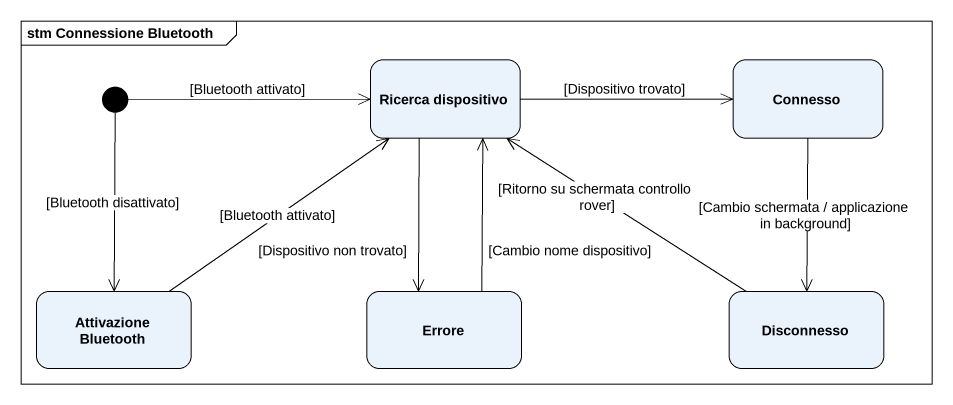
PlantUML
@startuml
mainframe stm Connessione Bluetooth
hide empty description
state "Ricerca dispositivo" as Ricerca_dispositivo
state Connesso
state "Attivazione Bluetooth" as Attivazione_Bluetooth
state Errore
state Disconnesso
[*] -right-> Ricerca_dispositivo : [Bluetooth attivato]
[*] --> Attivazione_Bluetooth : [Bluetooth disattivato]
Ricerca_dispositivo -right-> Connesso : [Dispositivo trovato]
Ricerca_dispositivo --> Errore : [Dispositivo non trovato]
Connesso --> Disconnesso : [Cambio schermata / applicazione in background]
Attivazione_Bluetooth -up-> Ricerca_dispositivo : [Bluetooth attivato]
Errore -up-> Ricerca_dispositivo : [Cambio nome dispositivo]
Disconnesso -up-> Ricerca_dispositivo : [Ritorno su schermata controllo rover]
@enduml
